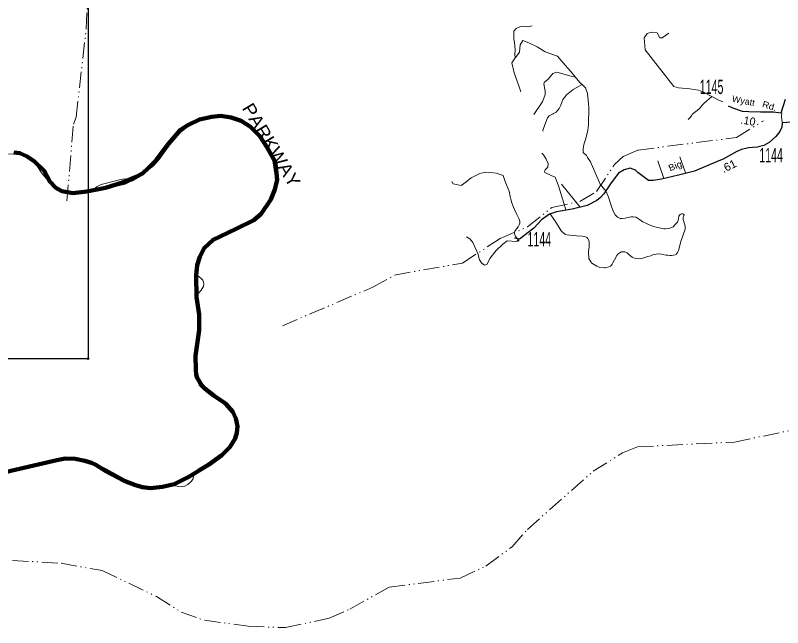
# Model space of a CAD drawing. Extents: x 224414 to 270732, y 178042 to 233939.
# Drawn here: x 242694 to 245089, y 192833 to 194746 of the extents above; entities that cross this region are included whole.
import ezdxf
from ezdxf.enums import TextEntityAlignment as Align

# ---------------------------------------------------------------- set-up
doc = ezdxf.new("R2010")
doc.units = 0
doc.header["$LTSCALE"] = 10
doc.header["$PDMODE"] = 32
doc.header["$PDSIZE"] = 5
doc.linetypes.add('DASH_DOUBLE_DOT', pattern=[9.2, 5, -1.2, 0.3, -1.2, 0.3, -1.2])
doc.layers.add('1', color=7, linetype='Continuous')
doc.layers.add('23', color=7, linetype='Continuous')
for name, color, linetype, lineweight in [('11', 7, 'Continuous', 40), ('17', 7, 'Continuous', 40), ('32', 7, 'Continuous', 25), ('35', 7, 'Continuous', 13), ('54', 7, 'Continuous', 120), ('59', 7, 'DASH_DOUBLE_DOT', 13), ('63', 7, 'Continuous', 25), ('8', 7, 'Continuous', 25)]:
    doc.layers.add(name, color=color, linetype=linetype, lineweight=lineweight)

msp = doc.modelspace()

# ---------------------------------------------------------------- linework, layer by layer
at = {"layer": '1'}
msp.add_point((242920.93, 193673.1), dxfattribs=at)
at = {"layer": '32'}
for points in [[(245673.67, 194222.51), (245642.26, 194273.04), (245634.37, 194289.38), (245610.82, 194361.82), (245587.5, 194405.47), (245546.87, 194471.12), (245529.68, 194495.36), (245504.68, 194503.95), (245475.77, 194504.74), (245446.86, 194492.23), (245397.63, 194472.69), (245318.37, 194442.33), (245290.21, 194433.88), (245255.3, 194427.11), (245221.52, 194422.04), (245177.62, 194416.37), (245087.44, 194410.16)], [(245096.98, 194483.02), (245083.92, 194440.25)], [(245083.92, 194440.25), (245060.87, 194442.99), (245020.63, 194443.77), (244984.02, 194443.92), (244964.37, 194445.33), (244937.22, 194454.91), (244920.03, 194462.33)], [(245087.44, 194410.16), (245086.65, 194396.87), (245080.79, 194382.8), (245067.9, 194367.56), (245047.67, 194348.62), (245030.78, 194339.04), (245009.95, 194333.97), (244983.13, 194331.6), (244960.51, 194326.81), (244946.01, 194320.27), (244903.28, 194296.72), (244890.27, 194290.98), (244813.69, 194259.43), (244764.57, 194246.25), (244711.08, 194233.85), (244686.43, 194229.9), (244670.67, 194229.9), (244637.66, 194254.6), (244629.56, 194262.58), (244613.8, 194268.78), (244594.66, 194263.14), (244576.64, 194252.44), (244553.62, 194222.76), (244531.1, 194187.83), (244520.97, 194177.12), (244509.71, 194167.55), (244479.18, 194151.37), (244432.16, 194140.65), (244383.74, 194132.2), (244361.78, 194124.87), (244337.01, 194106.84), (244312.87, 194081.1), (244267.51, 194046.15), (244252.01, 194050.14)]]:
    msp.add_lwpolyline(points, dxfattribs=at)
at = {"layer": '35'}
for p, q in [((244785.89, 194253.66), (244768.61, 194303.73)), ((244718.22, 194236.53), (244699.66, 194291.14)), ((244456.45, 194147.17), (244398.55, 194218.28))]:
    msp.add_line(p, q, dxfattribs=at)
for points in [[(244254.55, 194612.62), (244253.45, 194623.86), (244254.2, 194636.62), (244253.45, 194650.12), (244251.95, 194661.39), (244250.44, 194672.62), (244249.7, 194685.39), (244249.7, 194695.91), (244257.2, 194704.89), (244268.47, 194709.41), (244281.2, 194711.66), (244293.97, 194709.41), (244307.48, 194713.16)], [(244868.22, 194492.45), (244842.77, 194505.5), (244826.22, 194512.12), (244800.06, 194515.73), (244763.73, 194519.33), (244749.41, 194523.48), (244659.83, 194638.36), (244657.5, 194675.88), (244666.86, 194688.77), (244679.81, 194693.48), (244697.17, 194690.69), (244706.31, 194675.48), (244713.41, 194675.48), (244733.75, 194689.95)], [(244442.06, 194553.56), (244427.33, 194571.5), (244402.91, 194598.38), (244386.64, 194617.89), (244347.58, 194631.72), (244323.17, 194647.17), (244297.14, 194659.39), (244278.42, 194666.7), (244269.47, 194653.69), (244267.86, 194630.91), (244256.47, 194615.45), (244254.55, 194612.62)], [(244254.55, 194612.62), (244244.25, 194597.55), (244251.59, 194566.62), (244265.42, 194525.95), (244271.94, 194507.23)], [(244442.06, 194553.56), (244438.77, 194553.53), (244425.27, 194557.27), (244384.5, 194568.61), (244371.7, 194564.45), (244357.16, 194546.03), (244356.77, 194545.73), (244347.12, 194538.44), (244346.06, 194537.62), (244343.73, 194531.75), (244347.08, 194513.69), (244347.64, 194510.75), (244347.77, 194498.67), (244339.52, 194475.23), (244339.11, 194474.03), (244312.08, 194436.25)], [(244463.25, 194529.34), (244457.42, 194534.89), (244446.03, 194548.75), (244442.06, 194553.56)], [(244463.25, 194529.34), (244435.53, 194513.58), (244414.66, 194496.97), (244412.33, 194494.64), (244403.44, 194482.56), (244397.2, 194466.58), (244396.78, 194465.59), (244391.95, 194454.38), (244382.02, 194443.27), (244381.7, 194442.91), (244374.08, 194438.92), (244373.28, 194438.5), (244360.83, 194431.91), (244355.7, 194425.44), (244340.23, 194386.8), (244341.73, 194384.3)], [(244538.69, 194195.67), (244519.83, 194218.38), (244489.95, 194288.39), (244480.2, 194301.39), (244476.95, 194307.91), (244466.95, 194317), (244466.45, 194327.09), (244467.58, 194337.17), (244470.78, 194348.53), (244475.42, 194361.17), (244481.17, 194387.56), (244483.11, 194403.41), (244483.83, 194457.34), (244482.95, 194469.09), (244480.2, 194501.53), (244473.69, 194519.44), (244463.25, 194529.34)], [(244868.22, 194492.45), (244844.44, 194471.67), (244840.84, 194467.97), (244835.09, 194461.08), (244832.92, 194458.03), (244829.08, 194454.05), (244822.14, 194448.92), (244809.56, 194438.92), (244807.27, 194436.06), (244804.53, 194432.27), (244802.94, 194429.31), (244800.45, 194426.22), (244794.86, 194420.69)], [(244902.25, 194475.28), (244889.97, 194481.27), (244868.22, 194492.45)], [(245087.08, 194441.19), (245086.2, 194432.27), (245086.11, 194427.17), (245087.58, 194411.98)], [(243258.02, 193936.36), (243258.66, 193958.23), (243261.17, 193971.66), (243264.31, 193983.58), (243267.77, 193992.59), (243271.84, 194000.47), (243276.64, 194005.89), (243285.05, 194017.02), (243303.42, 194032.88), (243312.72, 194039.83), (243341.83, 194058.92), (243371.52, 194071.17), (243388.72, 194080.38), (243401.42, 194086.2), (243413.83, 194090.94), (243424.8, 194095.81), (243437.03, 194102.7), (243446.08, 194110.38), (243452.72, 194117.09), (243458.08, 194123.19), (243475.12, 194145.48), (243483.2, 194158.69), (243493.44, 194177.34), (243498.61, 194190.61), (243505.67, 194206.7), (243505.61, 194236.94), (243497.69, 194291.39), (243488.17, 194319.95), (243476.16, 194344.22), (243452.62, 194378.45), (243431.84, 194395.98), (243402.89, 194412.69), (243366.16, 194425.72), (243340.7, 194428.3), (243316.33, 194426.12), (243295.36, 194422.36), (243267.2, 194413.81), (243245.61, 194405.23), (243228.81, 194395.39), (243202.48, 194374.52), (243182.73, 194350.38), (243142.64, 194295.72), (243126.09, 194276.67), (243109.77, 194263.56), (243094.23, 194250.38), (243078.8, 194240.69), (243059.19, 194229.25)], [(242933.61, 194196.05), (242922.39, 194193.89), (242895.45, 194189.42), (242877.28, 194188.67), (242857.59, 194189.66), (242845.05, 194193), (242830.8, 194198.62), (242823.67, 194203), (242805.53, 194217.88), (242785.98, 194240.78), (242776.02, 194254.2), (242765.45, 194270.61), (242754.73, 194283.81), (242742.17, 194294.2), (242724.97, 194305.81), (242710.89, 194310.2), (242695.77, 194313.5), (242672.73, 194312.52)], [(244412.3, 194138.53), (244402.14, 194172.47), (244389.44, 194213.5), (244378.7, 194239.89), (244366.94, 194245.73), (244347.42, 194254.52), (244345.42, 194259.48), (244348.38, 194263.33), (244356.16, 194271.17), (244357.19, 194282.92), (244351.33, 194296.61), (244342.45, 194310.3), (244337.58, 194315.17)], [(244266.64, 194040.38), (244256.94, 194052.53), (244254.31, 194057.34), (244252.69, 194064.92), (244253.73, 194071.23), (244255.73, 194075.03), (244263.28, 194085.41), (244267.27, 194091.81), (244268.8, 194096.69), (244268.38, 194102.61), (244266.8, 194108.95), (244265.11, 194113.44), (244259.5, 194123.66), (244252.16, 194138.84), (244246.14, 194153.66), (244244.14, 194159.81), (244241.27, 194171.25), (244238.7, 194180.2), (244235.36, 194196.84), (244231.97, 194203.66), (244227.44, 194216.2), (244223.41, 194226.45), (244216.7, 194245.41), (244195.33, 194252.53), (244177.03, 194254.61), (244161.66, 194255.64), (244144.38, 194251.56), (244116.84, 194238.3), (244100.55, 194225), (244085.28, 194213.81), (244060.86, 194218.91), (244056.78, 194227.08)], [(243059.19, 194229.25), (243051.2, 194232.78), (243045.69, 194234.45), (243037.22, 194235.25), (243028.16, 194234.23), (243014.58, 194230.94), (242961.53, 194217), (242947.11, 194210.45), (242941.59, 194205.33), (242933.61, 194196.05)], [(243059.19, 194229.25), (243053.91, 194226.2), (243036.73, 194217.88), (242997.05, 194208.53), (242962, 194201.23), (242933.61, 194196.05)], [(244538.69, 194195.67), (244545.48, 194177.41), (244554.22, 194151.39), (244560.38, 194134.36), (244566.47, 194122.78), (244573.64, 194115.11), (244579.58, 194111.66), (244582.53, 194110.78), (244584.92, 194110.62), (244588.88, 194111.41), (244597.66, 194112.53), (244611.73, 194115.73), (244616.7, 194116.62), (244622.2, 194116.53), (244631.03, 194115.02), (244636.28, 194112.45), (244642.69, 194107.81), (244652.84, 194101.08), (244662.19, 194096.16), (244677.52, 194089.34), (244690.06, 194085.33), (244712.86, 194079.75), (244718.52, 194078.78), (244723.89, 194078.78), (244734.28, 194080.38), (244740.77, 194082.12), (244747.42, 194085.41), (244753.73, 194092.2), (244758.7, 194097.08), (244760.62, 194099.89), (244762.92, 194105.5), (244764.12, 194110.38), (244765.25, 194117.91), (244767.48, 194121.41), (244769.41, 194123.34), (244771.41, 194124.61), (244773.42, 194125.27), (244775.41, 194125.48), (244777.41, 194125.17), (244780.61, 194123.48), (244781.5, 194121.81), (244781.25, 194120.39), (244779.48, 194117.66), (244778.7, 194115.27), (244778.36, 194109.98), (244778.61, 194107.66), (244783.17, 194094.47), (244785.17, 194086.7), (244785.33, 194081.73), (244785.17, 194077.42), (244771.75, 194039.67), (244764.38, 194011.11), (244761.5, 194005.09), (244758.36, 194000.38), (244757.02, 193999), (244753.33, 193997.09), (244748.45, 193996.14), (244742.05, 193995.89), (244736.8, 193995.89), (244731.17, 193996.23), (244724.67, 193996.94), (244715.56, 193998.55), (244711.42, 193999.48), (244700.69, 194000.86), (244694.39, 193999.98), (244684.22, 193997.17), (244677.81, 193994.77), (244668.44, 193991.97), (244652.94, 193987.56), (244645.11, 193985.73), (244638.45, 193985.56), (244631.25, 193985.98), (244623.42, 193988.47), (244619.25, 193990.14), (244615.25, 193992.94), (244607.48, 194000.47), (244603.5, 194003.42), (244596.3, 194006.77), (244591.17, 194007.42), (244586.59, 194006.55), (244581.19, 194004.06), (244575.17, 193999.48), (244571.34, 193995.98), (244564.05, 193982.16), (244559.72, 193972.36), (244557.34, 193968.61), (244555, 193965.66), (244551.64, 193962.45), (244547.17, 193959.81), (244539.48, 193957.73), (244535.39, 193957.02), (244532.39, 193956.78), (244518.94, 193957.64), (244509.33, 193962.61), (244494.12, 193971.91), (244490.38, 193976.06), (244484.03, 193986.44), (244483.73, 194006.14), (244485.66, 194023.42), (244485.17, 194037.98)], [(244485.17, 194037.98), (244483.73, 194044.45), (244481.58, 194048.67), (244477.98, 194052.12), (244472.12, 194054.92), (244463.91, 194055.97), (244445.67, 194056.86), (244425.19, 194058.78), (244415.44, 194060.55), (244409.34, 194062.62), (244397.52, 194072.38), (244383.48, 194096.06), (244377.44, 194105.41), (244363.33, 194125.64)], [(244266.64, 194040.38), (244262.3, 194043.58), (244259.25, 194039.72), (244229.66, 194041.25), (244215.66, 194031.16), (244195.48, 194010.92), (244175.25, 193986.05), (244166.72, 193968.22), (244158.14, 193965.11), (244150.38, 193972.06), (244149.59, 193972.86), (244142.64, 193982.22), (244137.92, 194001.56), (244122.39, 194036.62), (244113.09, 194047.5), (244102.22, 194053.66)], [(243259.3, 193873.97), (243257.14, 193899.09), (243258.02, 193936.36)], [(243259.3, 193873.97), (243266.48, 193878.8), (243273.67, 193886.77), (243277.42, 193892.39), (243280.88, 193898.84), (243282.25, 193905.58), (243281.75, 193912.28), (243278.8, 193918.53), (243273.2, 193924.86), (243258.02, 193936.36)], [(243250.48, 193316.95), (243268.08, 193329.81), (243330, 193367.91), (243362.95, 193400.86), (243378.16, 193424.22), (243385.36, 193451.05), (243384.97, 193459.5), (243375.42, 193498.45), (243365.2, 193515.66), (243354.78, 193528.22), (243307.66, 193557.34), (243281.22, 193576.94), (243267.52, 193590.94), (243257.77, 193615.09), (243252.72, 193649.33), (243262.39, 193739.5), (243263.84, 193784.61), (243263.53, 193823.89), (243259.3, 193873.97)], [(242583.61, 193300.7), (242821.2, 193360.28), (242854.09, 193363.28), (242875.84, 193363.19), (242925.94, 193353.58), (242977.05, 193329.17), (243056.23, 193285.09), (243078.39, 193276.47), (243130.16, 193270.56), (243176.48, 193278.3), (243185.44, 193282.88)], [(243250.48, 193316.95), (243250.48, 193303.91), (243247.69, 193296.62), (243243.84, 193290.94), (243232.02, 193279.67), (243223.36, 193275.34), (243216.66, 193273.58), (243211.73, 193273.34), (243202.23, 193274.06), (243194.81, 193275.75), (243185.44, 193282.88)], [(243185.44, 193282.88), (243246.02, 193313.59), (243250.48, 193316.95)]]:
    msp.add_lwpolyline(points, dxfattribs=at)
at = {"layer": '54'}
for points in [[(242689.44, 194317.21), (242707.97, 194315.16), (242728.55, 194306.24), (242752.56, 194290.46), (242783.59, 194259.83), (242801.61, 194227), (242820.13, 194207.1), (242839.34, 194196.81), (242872.96, 194190.64), (242917.55, 194195.44), (242975.18, 194207.1), (243028.34, 194223.91), (243070.88, 194241.75), (243090.77, 194252.04), (243109.98, 194269.19), (243133.31, 194293.2), (243171.73, 194344.65), (243209.46, 194387.88), (243232.78, 194402.28), (243268.46, 194420.8), (243306.87, 194429.04), (243335.69, 194431.78), (243367.93, 194426.29), (243399.15, 194416.35), (243427.96, 194397.14), (243457.46, 194368.32), (243480.44, 194332.99), (243505.14, 194287.71), (243507.88, 194262.33), (243511.31, 194232.15), (243504.28, 194201.79), (243491.93, 194170.23), (243460.89, 194125.81), (243438.25, 194105.91), (243382.85, 194078.64), (243311.33, 194044.86), (243283.55, 194018.79), (243269.49, 193991), (243261.25, 193965.62), (243258.17, 193932.69), (243259.73, 193865.31)], [(243259.73, 193865.31), (243267.94, 193811.43), (243267.94, 193762.73), (243256.62, 193681.77), (243256.97, 193637.87), (243258.38, 193624.11), (243261.11, 193613.12), (243269.55, 193600.16), (243274.63, 193591.73), (243286.29, 193579.04), (243314.59, 193557.26), (243349.92, 193533.59), (243372.56, 193507.52), (243382.34, 193486.77), (243387.83, 193462.41), (243385.08, 193441.15), (243380.11, 193423.82), (243363.3, 193396.73), (243338.8, 193372.24), (243297.14, 193341.82), (243235.36, 193304.11), (243190.08, 193281.47), (243153.03, 193272.9), (243115.64, 193269.12), (243091.29, 193271.52), (243068.99, 193278.38), (243033.15, 193291.93), (242976.23, 193322.09), (242945.16, 193341.16), (242931.79, 193348.02), (242910.69, 193354.36), (242880.85, 193360.54), (242849.63, 193360.88), (242823.21, 193356.47), (242649.07, 193315.16)]]:
    msp.add_lwpolyline(points, dxfattribs=at)
at = {"layer": '59'}
for points in [[(242855.12, 194166.72), (242875.03, 194405.36), (242883.62, 194428.17), (242915.22, 194703.58), (242918.97, 194794.5), (242908.28, 194843.7), (242903.94, 194985.81), (242913.56, 195097.64), (242952.12, 195232.88), (242971.64, 195585.53), (242956.88, 195659.83), (242944.91, 195864.09), (242911.7, 195984.75), (242901.25, 196101.97), (242919.28, 196294.64), (242917.75, 196629.7)], [(243528, 193776.2), (243809.98, 193896.56), (243877.62, 193934.2), (244090.14, 193971.97), (244207.62, 194048.61), (244292.98, 194084.91), (244369.2, 194145.39), (244456.42, 194164.62), (244508.55, 194195.59), (244565.38, 194280.45), (244591.8, 194304.94), (244638.33, 194325), (244944.95, 194363.88), (245029.14, 194416.48)], [(242684.59, 193043.03), (242836.73, 193033.98), (242965.48, 193011.41), (243134.98, 192929.98), (243211.78, 192881.45), (243284.45, 192856), (243420.95, 192837.25), (243537.7, 192832.91), (243673.61, 192862.2), (243738.31, 192890.91), (243860.58, 192959.45), (244082.92, 192988.02), (244163.23, 193025.39), (244244.52, 193085.78), (244292.48, 193139.81), (244498.2, 193321.72), (244589.48, 193378.89), (244636, 193397.95), (244939.14, 193412.89), (245459.91, 193520.95)]]:
    msp.add_lwpolyline(points, dxfattribs=at)
at = {"layer": '63'}
msp.add_lwpolyline([(242920.93, 193673.1), (238211.4, 193673.1), (238211.4, 198019.97), (242920.93, 198019.97)], close=True, dxfattribs=at)

# ---------------------------------------------------------------- texts
at = {"layer": '11'}
for s, rotation, width, p in [('Wyatt', 348.865, 1.05, (244965.04, 194469.19)), ('Rd.', 343.531, 1.1, (245045.79, 194453.29)), ('Big', 21.476, 1.1, (244757.55, 194266.26))]:
    msp.add_text(s, height=20, rotation=rotation, dxfattribs=dict(at, width=width)).set_placement(p, align=Align.CENTER)
at = {"layer": '17'}
msp.add_text('.10', height=25, rotation=350.597, dxfattribs=at).set_placement((244979.53, 194404.12), align=Align.CENTER)
at = {"layer": '17', "width": 1.05}
msp.add_text('.61', height=25, rotation=26.008, dxfattribs=at).set_placement((244926.3, 194263.44), align=Align.CENTER)
at = {"layer": '23', "width": 1.1}
msp.add_text('PARKWAY', height=40, rotation=301.059, dxfattribs=at).set_placement((243476.15, 194330.1), align=Align.CENTER)
at = {"layer": '8', "width": 0.55}
for s, p in [('1145', (244867.53, 194499.92)), ('1144', (245053.29, 194286.33)), ('1144', (244329.61, 194023.71))]:
    msp.add_text(s, height=45, dxfattribs=at).set_placement(p, align=Align.CENTER)

doc.saveas('drawing.dxf')
